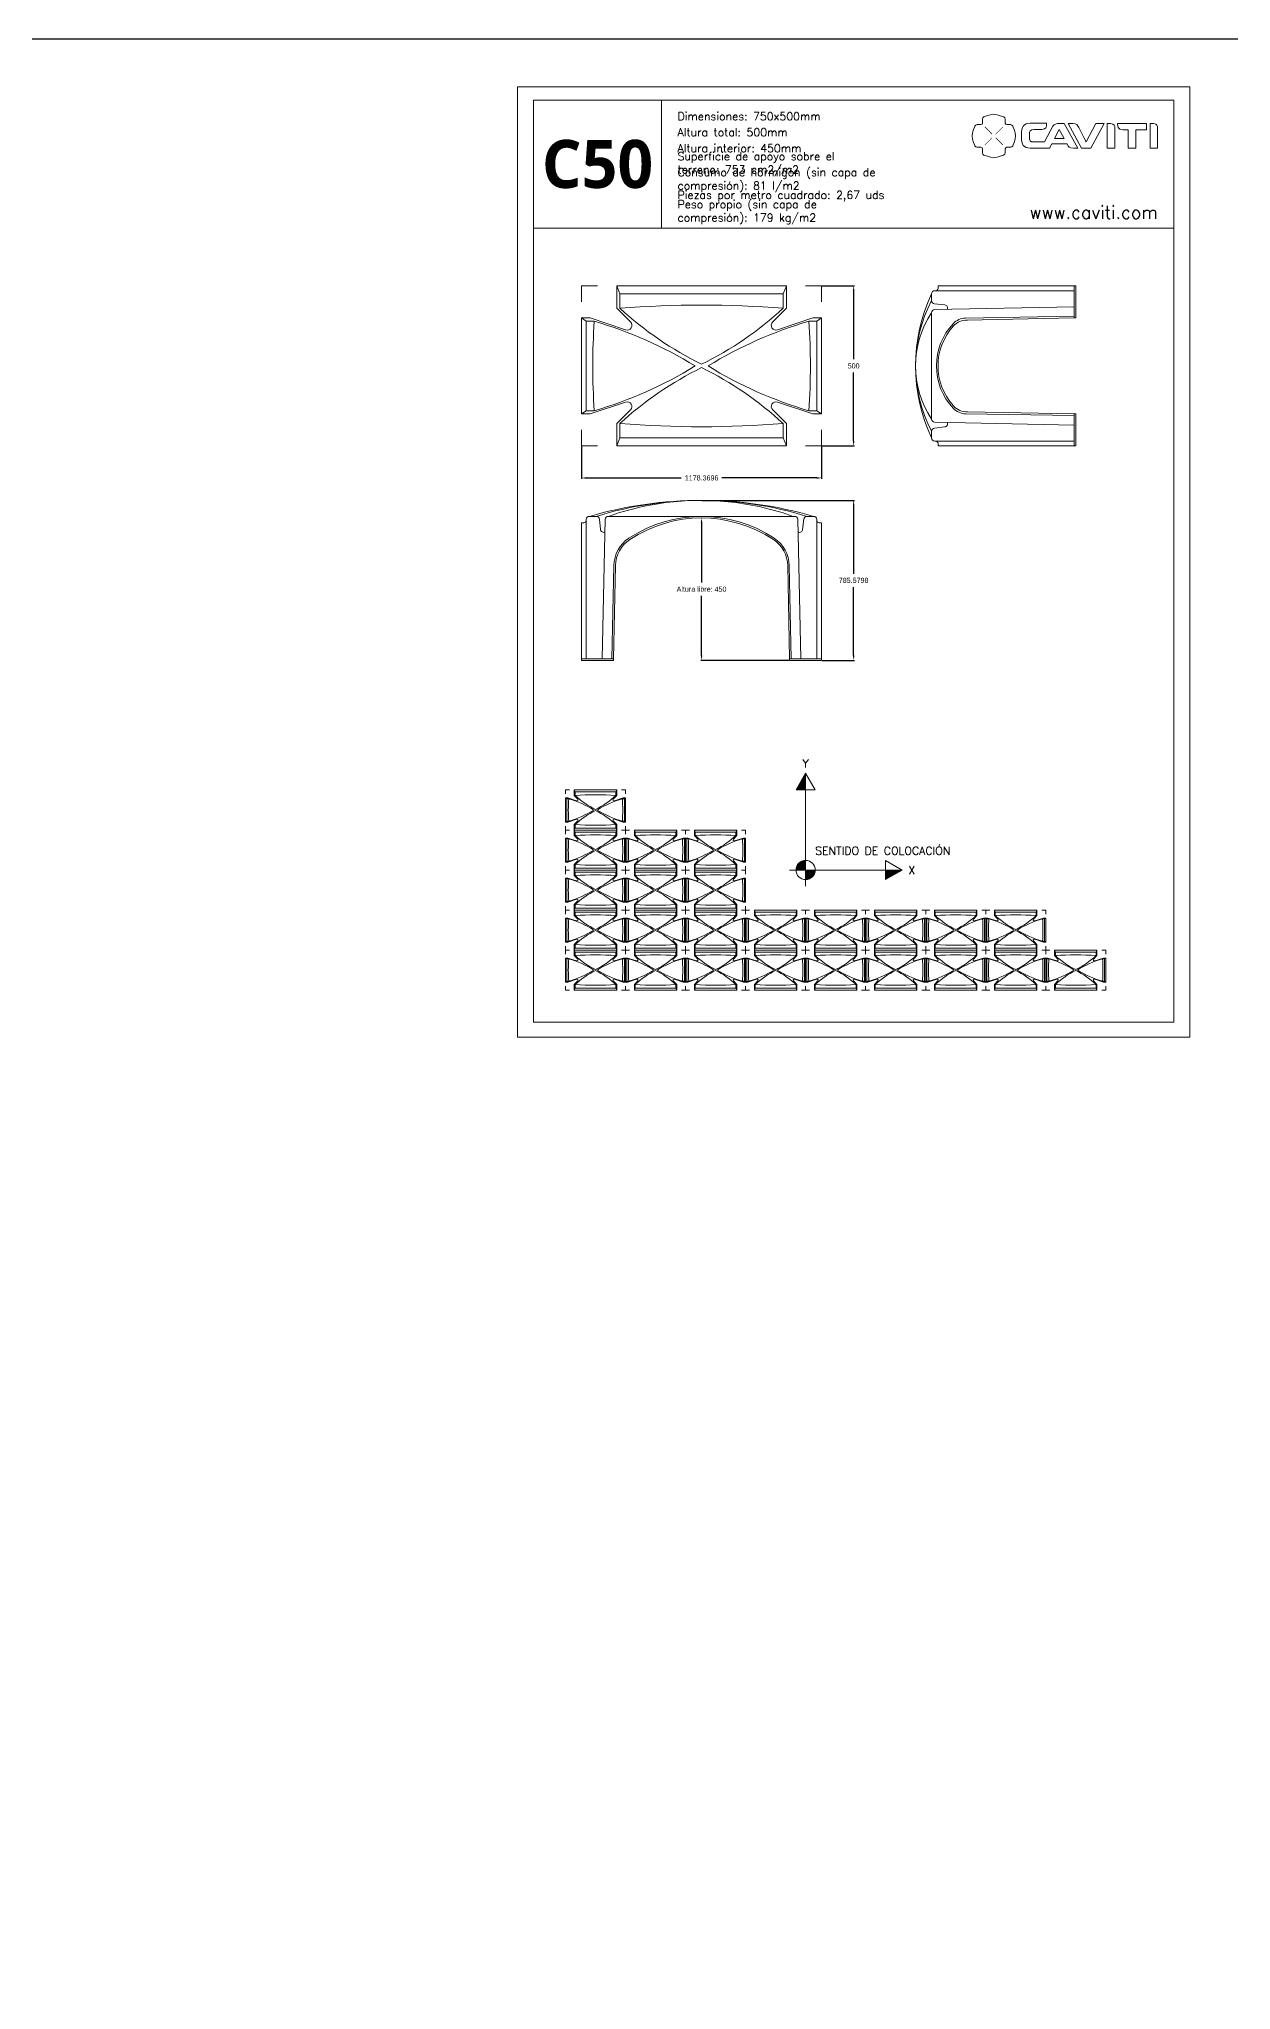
# Model space of a CAD drawing. Header units: millimetres. Extents: x 441156 to 441876, y 4514765 to 4515211.
# Drawn here: x 441278.66 to 441284.51, y 4514960.36 to 4514969.94 of the extents above; entities that cross this region are included whole.
import ezdxf

# ---------------------------------------------------------------- set-up
doc = ezdxf.new("R2010")
doc.units = ezdxf.units.MM
doc.layers.add('01_cartela', color=6, linetype='Continuous', plot=False)
doc.layers.add('_CAVITI-AUX', color=2, linetype='Continuous', lineweight=5)
doc.styles.add('ROMANS', font='romans')
doc.styles.get("Standard").update_dxf_attribs({"font": 'arial.ttf'})
doc.dimstyles.new('CAVITI', dxfattribs={"dimtxt": 0.025, "dimasz": 0.025, "dimexe": 0.004, "dimexo": 0.003, "dimgap": 0.02, "dimtad": 0, "dimtih": 1, "dimtoh": 1, "dimdec": 4, "dimlfac": 1000, "dimdsep": 46, "dimtxsty": 'Standard', "dimcen": 0.025, "dimclrd": 256, "dimadec": 0, "dimazin": 0, "dimtfac": 1, "dimtdec": 4, "dimtofl": 0, "dimtmove": 0, "dimatfit": 3, "dimfxl": 1, "dimtolj": 1, "dimtzin": 0, "dimarcsym": 0})

# ---------------------------------------------------------------- blocks, each defined once
blk = doc.blocks.new('C70_planta')
for points in [[(0.11, 0.5), (0.11, 0.43), (0.153, 0.387, -0.793916), (0.138, 0.363), (0.028, 0.4), (0, 0.4)], [(0.64, 0.5), (0.64, 0.43), (0.597, 0.387, 0.793916), (0.612, 0.363), (0.722, 0.4), (0.75, 0.4)], [(0.11, 0), (0.11, 0.07), (0.153, 0.113, 0.793916), (0.138, 0.137), (0.028, 0.1), (0, 0.1)], [(0.64, 0), (0.64, 0.07), (0.597, 0.113, -0.793916), (0.612, 0.137), (0.722, 0.1), (0.75, 0.1)]]:
    blk.add_lwpolyline(points, format="xyb")
for points in [[(0.05, 0.5), (0, 0.5), (0, 0.45)], [(0.12, 0.475), (0.11, 0.5), (0.64, 0.5), (0.63, 0.475)], [(0.7, 0.5), (0.75, 0.5), (0.75, 0.45)], [(0.015, 0.11), (0, 0.1), (0, 0.4), (0.015, 0.39)], [(0.735, 0.11), (0.75, 0.1), (0.75, 0.4), (0.735, 0.39)], [(0.05, 0), (0, 0), (0, 0.05)], [(0.12, 0.025), (0.11, 0), (0.64, 0), (0.63, 0.025)], [(0.7, 0), (0.75, 0), (0.75, 0.05)]]:
    blk.add_lwpolyline(points)
for points in [[(0.04, 0.11), (0.015, 0.11), (0.015, 0.39), (0.04, 0.39, -0.066493), (0.355, 0.25, -0.066493)], [(0.12, 0.475), (0.63, 0.475), (0.63, 0.43, -0.07064), (0.375, 0.255, -0.07064), (0.12, 0.43)], [(0.12, 0.025), (0.63, 0.025), (0.63, 0.07, 0.07064), (0.375, 0.245, 0.07064), (0.12, 0.07)], [(0.71, 0.11), (0.735, 0.11), (0.735, 0.39), (0.71, 0.39, 0.066493), (0.395, 0.25, 0.066493)]]:
    blk.add_lwpolyline(points, format="xyb", close=True)
for centre, radius, start, end in [((1.991, 0.25), 1.956, 175.9019, 184.0981), ((0.375, -2.816), 3.256, 85.5085, 94.4915), ((-1.241, 0.25), 1.956, 355.9019, 4.0981), ((0.375, 3.316), 3.256, 265.5085, 274.4915)]:
    blk.add_arc(centre, radius, start, end)
blk = doc.blocks.new('*D81')
at = {"layer": '_CAVITI-AUX', "color": 0, "lineweight": -2, "transparency": 16777216}
for p, q in [((441281.9142, 4514967.6715), (441282.6615, 4514967.6715)), ((441282.5033, 4514966.886), (441282.6615, 4514966.886))]:
    blk.add_line(p, q, dxfattribs=at)
at = {"layer": '_CAVITI-AUX', "lineweight": -2, "transparency": 16777216}
for p, q in [((441282.6575, 4514967.6465), (441282.6575, 4514967.3115)), ((441282.6575, 4514966.911), (441282.6575, 4514967.246))]:
    blk.add_line(p, q, dxfattribs=at)
at = {"layer": '_CAVITI-AUX', "transparency": 16777216}
for points in [[(441282.6533, 4514967.6465), (441282.6616, 4514967.6465), (441282.6575, 4514967.6715)], [(441282.6533, 4514966.911), (441282.6616, 4514966.911), (441282.6575, 4514966.886)]]:
    blk.add_solid(points, dxfattribs=at)
at = {"layer": '_CAVITI-AUX', "color": 0, "transparency": 16777216, "insert": (441282.6575, 4514967.2787), "char_height": 0.025, "attachment_point": 5}
blk.add_mtext('\\A1;785.5798', dxfattribs=at)
blk = doc.blocks.new('*D82')
at = {"layer": '_CAVITI-AUX', "color": 0, "lineweight": -2, "transparency": 16777216}
for p, q in [((441281.9082, 4514967.5851), (441281.9071, 4514967.5851)), ((441282.3402, 4514966.886), (441281.9071, 4514966.886))]:
    blk.add_line(p, q, dxfattribs=at)
at = {"layer": '_CAVITI-AUX', "lineweight": -2, "transparency": 16777216}
for p, q in [((441281.9111, 4514967.5601), (441281.9111, 4514967.2683)), ((441281.9111, 4514966.911), (441281.9111, 4514967.2028))]:
    blk.add_line(p, q, dxfattribs=at)
at = {"layer": '_CAVITI-AUX', "transparency": 16777216}
for points in [[(441281.9069, 4514967.5601), (441281.9153, 4514967.5601), (441281.9111, 4514967.5851)], [(441281.9069, 4514966.911), (441281.9153, 4514966.911), (441281.9111, 4514966.886)]]:
    blk.add_solid(points, dxfattribs=at)
at = {"layer": '_CAVITI-AUX', "color": 0, "transparency": 16777216, "insert": (441281.9111, 4514967.2355), "char_height": 0.025, "attachment_point": 5}
blk.add_mtext('\\A1;Altura libre: 450', dxfattribs=at)
blk = doc.blocks.new('*D83')
at = {"layer": '_CAVITI-AUX', "color": 0, "lineweight": -2, "transparency": 16777216}
for p, q in [((441281.322, 4514967.9356), (441281.322, 4514967.7775)), ((441282.5003, 4514967.9356), (441282.5003, 4514967.7775))]:
    blk.add_line(p, q, dxfattribs=at)
at = {"layer": '_CAVITI-AUX', "lineweight": -2, "transparency": 16777216}
for p, q in [((441281.347, 4514967.7815), (441281.8113, 4514967.7815)), ((441282.4753, 4514967.7815), (441282.011, 4514967.7815))]:
    blk.add_line(p, q, dxfattribs=at)
at = {"layer": '_CAVITI-AUX', "transparency": 16777216}
for points in [[(441281.347, 4514967.7857), (441281.347, 4514967.7773), (441281.322, 4514967.7815)], [(441282.4753, 4514967.7857), (441282.4753, 4514967.7773), (441282.5003, 4514967.7815)]]:
    blk.add_solid(points, dxfattribs=at)
at = {"layer": '_CAVITI-AUX', "color": 0, "transparency": 16777216, "insert": (441281.9112, 4514967.7815), "char_height": 0.025, "attachment_point": 5}
blk.add_mtext('\\A1;1178.3696', dxfattribs=at)
blk = doc.blocks.new('CAVITI_logo')
at = {"const_width": 0.002}
for points in [[(-0.5044, 0.0444), (-0.5267, 0.0666)], [(-0.4928, 0.0444), (-0.4705, 0.0666)], [(-0.5044, 0.0327), (-0.5267, 0.0105)], [(-0.4928, 0.0327), (-0.4705, 0.0105)]]:
    blk.add_lwpolyline(points, dxfattribs=at)
blk.add_lwpolyline([(-0.3091, 0.0303), (-0.2942, 0.0592), (-0.2789, 0.0303), (-0.3091, 0.0303)])
for points, knots in [([(-0.4676, -0.0208), (-0.4652, -0.0198), (-0.4631, -0.0166), (-0.4631, -0.014), (-0.4631, -0.014), (-0.4631, -0.0018), (-0.4631, -0.0018), (-0.4631, 0.0009), (-0.4609, 0.0031), (-0.4582, 0.0031), (-0.4582, 0.0031), (-0.4461, 0.0031), (-0.4461, 0.0031), (-0.4434, 0.0031), (-0.4404, 0.0052), (-0.4393, 0.0076), (-0.4393, 0.0076), (-0.4312, 0.0262), (-0.4312, 0.0385), (-0.4312, 0.0508), (-0.4393, 0.0695), (-0.4393, 0.0695), (-0.4404, 0.072), (-0.4435, 0.074), (-0.4462, 0.074), (-0.4462, 0.074), (-0.4582, 0.074), (-0.4582, 0.074), (-0.4609, 0.074), (-0.4631, 0.0762), (-0.4631, 0.0789), (-0.4631, 0.0789), (-0.4631, 0.091), (-0.4631, 0.091), (-0.4631, 0.0937), (-0.4652, 0.0968), (-0.4676, 0.0978), (-0.4676, 0.0978), (-0.4864, 0.106), (-0.4987, 0.106), (-0.511, 0.106), (-0.5295, 0.0981), (-0.5295, 0.0981), (-0.532, 0.097), (-0.534, 0.0939), (-0.534, 0.0912), (-0.534, 0.0912), (-0.534, 0.0789), (-0.534, 0.0789), (-0.534, 0.0762), (-0.5362, 0.074), (-0.5389, 0.074), (-0.5389, 0.074), (-0.5513, 0.074), (-0.5513, 0.074), (-0.554, 0.074), (-0.5571, 0.072), (-0.5582, 0.0695), (-0.5582, 0.0695), (-0.5663, 0.0508), (-0.5663, 0.0385), (-0.5663, 0.0262), (-0.5583, 0.0076), (-0.5583, 0.0076), (-0.5572, 0.0052), (-0.5541, 0.0031), (-0.5514, 0.0031), (-0.5514, 0.0031), (-0.5389, 0.0031), (-0.5389, 0.0031), (-0.5362, 0.0031), (-0.534, 0.0009), (-0.534, -0.0018), (-0.534, -0.0018), (-0.534, -0.0142), (-0.534, -0.0142), (-0.534, -0.0169), (-0.532, -0.02), (-0.5295, -0.0211), (-0.5295, -0.0211), (-0.511, -0.029), (-0.4987, -0.029), (-0.4864, -0.029), (-0.4676, -0.0208), (-0.4676, -0.0208)], [0, 0, 0, 0, 1, 1, 1, 2, 2, 2, 3, 3, 3, 4, 4, 4, 5, 5, 5, 6, 6, 6, 7, 7, 7, 8, 8, 8, 9, 9, 9, 10, 10, 10, 11, 11, 11, 12, 12, 12, 13, 13, 13, 14, 14, 14, 15, 15, 15, 16, 16, 16, 17, 17, 17, 18, 18, 18, 19, 19, 19, 20, 20, 20, 21, 21, 21, 22, 22, 22, 23, 23, 23, 24, 24, 24, 25, 25, 25, 26, 26, 26, 27, 27, 27, 28, 28, 28, 28]), ([(-0.3005, 0.0771), (-0.3095, 0.0771), (-0.314, 0.0688), (-0.314, 0.0688), (-0.314, 0.0688), (-0.3406, 0.0198), (-0.3406, 0.0198), (-0.3406, 0.0198), (-0.3741, 0.0198), (-0.3741, 0.0198), (-0.3853, 0.0198), (-0.3876, 0.0241), (-0.3876, 0.0353), (-0.3876, 0.0353), (-0.3876, 0.0436), (-0.3876, 0.0436), (-0.3876, 0.0532), (-0.3853, 0.059), (-0.3728, 0.059), (-0.3728, 0.059), (-0.3643, 0.059), (-0.3491, 0.059), (-0.334, 0.059), (-0.3345, 0.0679), (-0.3345, 0.0711), (-0.3345, 0.0744), (-0.3345, 0.0788), (-0.3345, 0.0788), (-0.3345, 0.0788), (-0.3779, 0.0788), (-0.3779, 0.0788), (-0.3992, 0.0788), (-0.4119, 0.0735), (-0.4119, 0.0509), (-0.4119, 0.0509), (-0.4119, 0.0279), (-0.4119, 0.0279), (-0.4119, 0.0053), (-0.3992, 0), (-0.3779, 0), (-0.3779, 0), (-0.3513, 0), (-0.3513, 0), (-0.3513, 0), (-0.3278, 0), (-0.3278, 0), (-0.3278, 0), (-0.3249, 0), (-0.3249, 0), (-0.3249, 0), (-0.318, 0.0136), (-0.318, 0.0136), (-0.318, 0.0136), (-0.27, 0.0136), (-0.27, 0.0136), (-0.27, 0.0136), (-0.2663, 0.0068), (-0.2663, 0.0068), (-0.2663, 0.0068), (-0.2636, 0), (-0.2498, 0), (-0.237, 0), (-0.2364, 0), (-0.2364, 0), (-0.2364, 0), (-0.2787, 0.0771), (-0.2787, 0.0771), (-0.2787, 0.0771), (-0.2916, 0.0771), (-0.3005, 0.0771)], [0, 0, 0, 0, 1, 1, 1, 2, 2, 2, 3, 3, 3, 4, 4, 4, 5, 5, 5, 6, 6, 6, 7, 7, 7, 8, 8, 8, 9, 9, 9, 10, 10, 10, 11, 11, 11, 12, 12, 12, 13, 13, 13, 14, 14, 14, 15, 15, 15, 16, 16, 16, 17, 17, 17, 18, 18, 18, 19, 19, 19, 20, 20, 20, 21, 21, 21, 22, 22, 22, 23, 23, 23, 23]), ([(-0.2101, 0.0198), (-0.2101, 0.0198), (-0.2328, 0.063), (-0.2355, 0.0681), (-0.2377, 0.0724), (-0.2394, 0.0771), (-0.2518, 0.0771), (-0.2642, 0.0771), (-0.2661, 0.0771), (-0.2661, 0.0771), (-0.2661, 0.0771), (-0.2247, 0), (-0.2247, 0), (-0.2247, 0), (-0.1955, 0), (-0.1955, 0), (-0.1955, 0), (-0.1541, 0.0771), (-0.1541, 0.0771), (-0.1541, 0.0771), (-0.18, 0.0771), (-0.18, 0.0771), (-0.18, 0.0771), (-0.2101, 0.0198), (-0.2101, 0.0198)], [0, 0, 0, 0, 1, 1, 1, 2, 2, 2, 3, 3, 3, 4, 4, 4, 5, 5, 5, 6, 6, 6, 7, 7, 7, 8, 8, 8, 8]), ([(-0.1343, 0.0771), (-0.142, 0.0771), (-0.1441, 0.0771), (-0.1446, 0.0771), (-0.1446, 0.0771), (-0.1446, 0), (-0.1446, 0), (-0.1446, 0), (-0.1209, 0), (-0.1209, 0), (-0.1209, 0), (-0.1209, 0.0595), (-0.1209, 0.0637), (-0.1209, 0.068), (-0.122, 0.0771), (-0.1343, 0.0771)], [0, 0, 0, 0, 1, 1, 1, 2, 2, 2, 3, 3, 3, 4, 4, 4, 5, 5, 5, 5]), ([(-0.112, 0.0738), (-0.112, 0.0705), (-0.1117, 0.058), (-0.0962, 0.058), (-0.0807, 0.058), (-0.0788, 0.058), (-0.0788, 0.058), (-0.0788, 0.058), (-0.0788, 0), (-0.0788, 0), (-0.0788, 0), (-0.0552, 0), (-0.0552, 0), (-0.0552, 0), (-0.0552, 0.058), (-0.0552, 0.058), (-0.0552, 0.058), (-0.0219, 0.058), (-0.0219, 0.058), (-0.0219, 0.058), (-0.0219, 0.0771), (-0.0219, 0.0771), (-0.0219, 0.0771), (-0.112, 0.0771), (-0.112, 0.0771), (-0.112, 0.0771), (-0.112, 0.0771), (-0.112, 0.0738)], [0, 0, 0, 0, 1, 1, 1, 2, 2, 2, 3, 3, 3, 4, 4, 4, 5, 5, 5, 6, 6, 6, 7, 7, 7, 8, 8, 8, 9, 9, 9, 9]), ([(-0.0005, 0.0771), (-0.0082, 0.0771), (-0.0103, 0.0771), (-0.0108, 0.0771), (-0.0108, 0.0771), (-0.0108, 0), (-0.0108, 0), (-0.0108, 0), (0.0128, 0), (0.0128, 0), (0.0128, 0), (0.0128, 0.0595), (0.0128, 0.0637), (0.0128, 0.068), (0.0118, 0.0771), (-0.0005, 0.0771)], [0, 0, 0, 0, 1, 1, 1, 2, 2, 2, 3, 3, 3, 4, 4, 4, 5, 5, 5, 5])]:
    blk.add_open_spline(points, degree=3, knots=knots)
blk = doc.blocks.new('C50_frontal')
for points in [[(0, 0.005), (0.1, 0.005), (0.1, 0), (0, 0), (0, 0.43), (0.0075, 0.43, 0.414214), (0.015, 0.4375)], [(0.0732, 0.4008, -0.505657), (0.0593, 0.409), (0.0559, 0.441, 0.383819), (0.046, 0.45), (0.025, 0.45, 0.414214), (0.015, 0.44), (0.015, 0.005)], [(0.065, 0.005), (0.0741, 0.441, -0.383819), (0.084, 0.45), (0.666, 0.45, -0.383819), (0.6759, 0.441), (0.685, 0.005)], [(0.655, 0.005), (0.6489, 0.2963, 0.24616), (0.6019, 0.3817, 0.30084), (0.1481, 0.3818, 0.246228), (0.1011, 0.2964), (0.095, 0.005)], [(0.65, 0.005), (0.644, 0.2962, 0.24616), (0.5992, 0.3775, 0.30084), (0.1509, 0.3776, 0.246228), (0.1061, 0.2963), (0.1, 0.005)], [(0.75, 0.005), (0.65, 0.005), (0.65, 0), (0.75, 0), (0.75, 0.43), (0.7425, 0.43, -0.414214), (0.735, 0.4375)], [(0.6768, 0.4008, 0.505657), (0.6907, 0.409), (0.6941, 0.441, -0.383819), (0.704, 0.45), (0.725, 0.45, -0.414214), (0.735, 0.44), (0.735, 0.005)]]:
    blk.add_lwpolyline(points, format="xyb")
for centre, radius, start, end in [((0.375, -0.75), 1.25, 73.7398, 106.2602), ((0.375, -0.6074), 1.1074, 72.71725, 107.28275), ((0.3727, -0.3587), 0.8587, 70.35078, 109.64922)]:
    blk.add_arc(centre, radius, start, end)
blk = doc.blocks.new('*D84')
at = {"layer": '_CAVITI-AUX', "color": 0, "lineweight": -2, "transparency": 16777216}
for p, q in [((441282.5033, 4514968.7242), (441282.6615, 4514968.7242)), ((441282.5033, 4514967.9386), (441282.6615, 4514967.9386))]:
    blk.add_line(p, q, dxfattribs=at)
at = {"layer": '_CAVITI-AUX', "lineweight": -2, "transparency": 16777216}
for p, q in [((441282.6575, 4514968.6992), (441282.6575, 4514968.3642)), ((441282.6575, 4514967.9636), (441282.6575, 4514968.2987))]:
    blk.add_line(p, q, dxfattribs=at)
at = {"layer": '_CAVITI-AUX', "transparency": 16777216}
for points in [[(441282.6533, 4514968.6992), (441282.6616, 4514968.6992), (441282.6575, 4514968.7242)], [(441282.6533, 4514967.9636), (441282.6616, 4514967.9636), (441282.6575, 4514967.9386)]]:
    blk.add_solid(points, dxfattribs=at)
at = {"layer": '_CAVITI-AUX', "color": 0, "transparency": 16777216, "insert": (441282.6575, 4514968.3314), "char_height": 0.025, "attachment_point": 5}
blk.add_mtext('\\A1;500', dxfattribs=at)
blk = doc.blocks.new('C40_planta')
for points in [[(0.11, 0.5), (0.11, 0.43), (0.1529, 0.3873, -0.793916), (0.1378, 0.3628), (0.0275, 0.4), (0, 0.4)], [(0.64, 0.5), (0.64, 0.43), (0.5971, 0.3873, 0.793916), (0.6122, 0.3628), (0.7225, 0.4), (0.75, 0.4)], [(0.11, 0), (0.11, 0.07), (0.1529, 0.1127, 0.793916), (0.1378, 0.1372), (0.0275, 0.1), (0, 0.1)], [(0.64, 0), (0.64, 0.07), (0.5971, 0.1127, -0.793916), (0.6122, 0.1372), (0.7225, 0.1), (0.75, 0.1)]]:
    blk.add_lwpolyline(points, format="xyb")
for points in [[(0.05, 0.5), (0, 0.5), (0, 0.45)], [(0.12, 0.475), (0.11, 0.5), (0.64, 0.5), (0.63, 0.475)], [(0.7, 0.5), (0.75, 0.5), (0.75, 0.45)], [(0.015, 0.11), (0, 0.1), (0, 0.4), (0.015, 0.3895)], [(0.735, 0.11), (0.75, 0.1), (0.75, 0.4), (0.735, 0.3895)], [(0.05, 0), (0, 0), (0, 0.05)], [(0.12, 0.025), (0.11, 0), (0.64, 0), (0.63, 0.025)], [(0.7, 0), (0.75, 0), (0.75, 0.05)]]:
    blk.add_lwpolyline(points)
for points in [[(0.12, 0.475), (0.63, 0.475), (0.63, 0.43, -0.07064), (0.375, 0.255, -0.07064), (0.12, 0.43)], [(0.04, 0.11), (0.015, 0.11), (0.015, 0.3895), (0.04, 0.3895, -0.066493), (0.3546, 0.2498, -0.066493)], [(0.71, 0.11), (0.735, 0.11), (0.735, 0.3895), (0.71, 0.3895, 0.066493), (0.3954, 0.2498, 0.066493)], [(0.12, 0.025), (0.63, 0.025), (0.63, 0.07, 0.07064), (0.375, 0.245, 0.07064), (0.12, 0.07)]]:
    blk.add_lwpolyline(points, format="xyb", close=True)
for centre, radius, start, end in [((0.375, -2.8162), 3.2562, 85.50851, 94.49149), ((1.9906, 0.2498), 1.9556, 175.90195, 184.09805), ((-1.2406, 0.2498), 1.9556, 355.90195, 4.09805), ((0.375, 3.3162), 3.2562, 265.50851, 274.49149)]:
    blk.add_arc(centre, radius, start, end)

msp = doc.modelspace()

# ---------------------------------------------------------------- hatches: boundary and pattern name
at = {"layer": '_CAVITI-AUX'}
h = msp.add_hatch(color=256, dxfattribs=at)
h.dxf.hatch_style = 1
h.paths.add_polyline_path([(441282.42179112, 4514966.33281305), (441282.42179112, 4514966.25117321), (441282.37465634, 4514966.25117321)])
h = msp.add_hatch(color=256, dxfattribs=at)
h.dxf.hatch_style = 1
edge = h.paths.add_edge_path()
edge.add_arc((441282.42179113, 4514965.8568424), 0.04713479, 90.000000495, 180)
edge.add_line((441282.37465634, 4514965.8568424), (441282.42179112, 4514965.8568424))
edge.add_line((441282.42179112, 4514965.8568424), (441282.42179112, 4514965.90397718))
h = msp.add_hatch(color=256, dxfattribs=at)
h.dxf.hatch_style = 1
edge = h.paths.add_edge_path()
edge.add_line((441282.46892591, 4514965.8568424), (441282.42179112, 4514965.8568424))
edge.add_line((441282.42179112, 4514965.8568424), (441282.42179112, 4514965.80970761))
edge.add_arc((441282.42179113, 4514965.8568424), 0.04713478, 269.999999363, 360)
h = msp.add_hatch(color=256, dxfattribs=at)
h.dxf.hatch_style = 1
h.paths.add_polyline_path([(441282.89622084, 4514965.8568424), (441282.814581, 4514965.8568424), (441282.814581, 4514965.80970761)])

# ---------------------------------------------------------------- linework, layer by layer
at = {"layer": '01_cartela', "color": 3}
msp.add_lwpolyline([(441259.72072879, 4514969.93626665), (441259.72072879, 4514948.40124264), (441290.35871685, 4514948.40124264), (441290.35871685, 4514969.93626665)], close=True, dxfattribs=at)
at = {"layer": '_CAVITI-AUX'}
for p, q in [((441283.04009675, 4514968.65194725), (441283.04009675, 4514968.68493749)), ((441283.05580834, 4514968.70064908), (441283.73926273, 4514968.70064908)), ((441283.07151994, 4514968.72421648), (441283.07151994, 4514968.71243278)), ((441283.04009675, 4514968.07061823), (441283.04009675, 4514968.59224358)), ((441283.10458789, 4514968.63101416), (441283.05416358, 4514968.63632198)), ((441283.73926273, 4514968.57496663), (441283.20616791, 4514968.56656391)), ((441283.73926273, 4514968.56710914), (441283.21375576, 4514968.55667456)), ((441283.73926273, 4514968.04076209), (441283.05416358, 4514968.05499297)), ((441283.10458789, 4514968.03183904), (441283.05416358, 4514968.02653122)), ((441283.20616791, 4514968.09628929), (441283.73926273, 4514968.08789519)), ((441283.21575883, 4514968.10618876), (441283.73926273, 4514968.09575267)), ((441283.04009675, 4514968.01090595), (441283.04009675, 4514967.97791571)), ((441283.05580834, 4514967.96220412), (441283.73926273, 4514967.96220412)), ((441283.07151994, 4514967.93863672), (441283.07151994, 4514967.95042042)), ((441282.42179112, 4514965.77828442), (441282.42179112, 4514966.33281305)), ((441282.34323315, 4514965.8568424), (441282.89622084, 4514965.8568424))]:
    msp.add_line(p, q, dxfattribs=at)
for points in [[(441284.30718253, 4514965.03591156), (441284.30718253, 4514969.70225528), (441281.00774757, 4514969.70225528), (441281.00774757, 4514965.03591156)], [(441281.08630555, 4514969.0070172), (441281.71476935, 4514969.0070172), (441281.71476935, 4514969.635481), (441281.08630555, 4514969.635481)], [(441281.71476935, 4514969.635481), (441284.22862455, 4514969.635481), (441284.22862455, 4514969.0070172), (441281.71476935, 4514969.0070172)], [(441281.08630555, 4514965.11054163), (441284.22862455, 4514965.11054163), (441284.22862455, 4514969.0070172), (441281.08630555, 4514969.0070172)], [(441282.37465634, 4514966.25117321), (441282.42179112, 4514966.33281305), (441282.46892591, 4514966.25117321)], [(441282.814581, 4514965.90397718), (441282.89622084, 4514965.8568424), (441282.814581, 4514965.80970761)]]:
    msp.add_lwpolyline(points, close=True, dxfattribs=at)
for points in [[(441283.73926273, 4514968.72421648), (441283.73926273, 4514968.56710052), (441283.74711852, 4514968.56710052), (441283.74711852, 4514968.72421648), (441283.07151994, 4514968.72421648), (441283.07151994, 4514968.71243278, -0.4142135624), (441283.05973624, 4514968.70064908)], [(441283.73926273, 4514968.62209111), (441283.05416358, 4514968.60786023, 0.3838189508), (441283.04009675, 4514968.59223497)], [(441283.73926273, 4514967.93863672), (441283.73926273, 4514968.09575267), (441283.74711852, 4514968.09575267), (441283.74711852, 4514967.93863672), (441283.07151994, 4514967.93863672), (441283.07151994, 4514967.95042042, 0.4142135624), (441283.05973624, 4514967.96220412)]]:
    msp.add_lwpolyline(points, format="xyb", dxfattribs=at)
for points in [[(441282.42179112, 4514966.33281305), (441282.42179112, 4514966.25117321), (441282.37465634, 4514966.25117321), (441282.42179112, 4514966.33281305)], [(441282.89622084, 4514965.8568424), (441282.814581, 4514965.8568424), (441282.814581, 4514965.80970761), (441282.89622084, 4514965.8568424)]]:
    msp.add_lwpolyline(points, dxfattribs=at)
for points in [[(441282.42179112, 4514965.90397718, 0.4142135624), (441282.37465634, 4514965.8568424), (441282.42179112, 4514965.8568424)], [(441282.46892591, 4514965.8568424), (441282.42179112, 4514965.8568424), (441282.42179112, 4514965.80970761, 0.4142135624)]]:
    msp.add_lwpolyline(points, format="xyb", close=True, dxfattribs=at)
msp.add_circle((441282.42179112, 4514965.8568424), 0.04713479, dxfattribs=at)
for centre, radius, start, end in [((441283.79621726, 4514968.3314266), 0.83467849, 154.942384595, 205.057615405), ((441283.05580834, 4514968.68493749), 0.0157116, 90, 180), ((441283.05973624, 4514968.71243278), 0.0117837, 270, 0), ((441283.65468828, 4514968.3314266), 0.69314951, 152.457140527, 207.542859473), ((441283.43375282, 4514968.3314266), 0.47221405, 146.474392118, 213.525607882), ((441283.05580834, 4514968.65194725), 0.0157116, 180, 263.990994041), ((441283.05580834, 4514968.59223497), 0.0157116, 96.009005959, 180.000000272), ((441283.10294313, 4514968.61538889), 0.0157116, 336.695921348, 83.990994041), ((441283.36611235, 4514968.3314266), 0.3024482, 136.471179476, 223.528820524), ((441283.36490261, 4514968.33142771), 0.29338604, 137.905388144, 222.092340423), ((441283.20948133, 4514968.4802137), 0.08641376, 92.197469068, 136.471179445), ((441283.21375576, 4514968.46487132), 0.09180323, 88.853378203, 136.468542866), ((441283.20948133, 4514968.1826395), 0.08641376, 223.528820524, 267.802530928), ((441283.21384423, 4514968.1981506), 0.09198176, 223.561450086, 271.253457981), ((441283.05580834, 4514968.07061823), 0.0157116, 179.999999728, 263.990994041), ((441283.05580834, 4514968.07061823), 0.0157116, 179.999999728, 263.990994041), ((441283.05580834, 4514968.01090595), 0.0157116, 96.009005959, 180), ((441283.10294313, 4514968.0474643), 0.0157116, 276.009005959, 23.304078652), ((441283.05580834, 4514967.97791571), 0.0157116, 180, 270), ((441283.05973624, 4514967.95042042), 0.0117837, 0, 90)]:
    msp.add_arc(centre, radius, start, end, dxfattribs=at)

# ---------------------------------------------------------------- block references
for name, p, xscale, yscale, zscale in [('CAVITI_logo', (441284.12907448, 4514969.39980708), 1.57115950342229, 1.57115950342229, 1.57115950342229), ('C40_planta', (441281.32194336, 4514967.93863672), 1.57115950342229, 1.57115950342229, 1.57115950342229), ('C50_frontal', (441281.32197947, 4514966.88595187), 1.57115950342229, 1.57115950342229, 1.57115950342229), ('C70_planta', (441281.2434215, 4514966.05323733), 0.3927898758555726, 0.3927898758555726, 0.3927898758555726), ('C70_planta', (441281.2434215, 4514965.8568424), 0.3927898758555726, 0.3927898758555726, 0.3927898758555726), ('C70_planta', (441281.5380139, 4514965.8568424), 0.3927898758555726, 0.3927898758555726, 0.3927898758555726), ('C70_planta', (441281.83260631, 4514965.8568424), 0.3927898758555726, 0.3927898758555726, 0.3927898758555726), ('C70_planta', (441281.2434215, 4514965.66044746), 0.3927898758555726, 0.3927898758555726, 0.3927898758555726), ('C70_planta', (441281.5380139, 4514965.66044746), 0.3927898758555726, 0.3927898758555726, 0.3927898758555726), ('C70_planta', (441281.83260631, 4514965.66044746), 0.3927898758555726, 0.3927898758555726, 0.3927898758555726), ('C70_planta', (441281.2434215, 4514965.46405252), 0.3927898758555726, 0.3927898758555726, 0.3927898758555726), ('C70_planta', (441281.5380139, 4514965.46405252), 0.3927898758555726, 0.3927898758555726, 0.3927898758555726), ('C70_planta', (441281.83260631, 4514965.46405252), 0.3927898758555726, 0.3927898758555726, 0.3927898758555726), ('C70_planta', (441282.12719872, 4514965.46405252), 0.3927898758555726, 0.3927898758555726, 0.3927898758555726), ('C70_planta', (441282.42179112, 4514965.46405252), 0.3927898758555726, 0.3927898758555726, 0.3927898758555726), ('C70_planta', (441282.71638353, 4514965.46405252), 0.3927898758555726, 0.3927898758555726, 0.3927898758555726), ('C70_planta', (441283.01097594, 4514965.46405252), 0.3927898758555726, 0.3927898758555726, 0.3927898758555726), ('C70_planta', (441283.30556835, 4514965.46405252), 0.3927898758555726, 0.3927898758555726, 0.3927898758555726), ('C70_planta', (441281.2434215, 4514965.26765758), 0.3927898758555726, 0.3927898758555726, 0.3927898758555726), ('C70_planta', (441281.5380139, 4514965.26765758), 0.3927898758555726, 0.3927898758555726, 0.3927898758555726), ('C70_planta', (441281.83260631, 4514965.26765758), 0.3927898758555726, 0.3927898758555726, 0.3927898758555726), ('C70_planta', (441282.12719872, 4514965.26765758), 0.3927898758555726, 0.3927898758555726, 0.3927898758555726), ('C70_planta', (441282.42179112, 4514965.26765758), 0.3927898758555726, 0.3927898758555726, 0.3927898758555726), ('C70_planta', (441282.71638353, 4514965.26765758), 0.3927898758555726, 0.3927898758555726, 0.3927898758555726), ('C70_planta', (441283.01097594, 4514965.26765758), 0.3927898758555726, 0.3927898758555726, 0.3927898758555726), ('C70_planta', (441283.30556835, 4514965.26765758), 0.3927898758555726, 0.3927898758555726, 0.3927898758555726), ('C70_planta', (441283.60016075, 4514965.26765758), 0.3927898758555726, 0.3927898758555726, 0.3927898758555726)]:
    msp.add_blockref(name, p, dxfattribs=dict(at, xscale=xscale, yscale=yscale, zscale=zscale))

# ---------------------------------------------------------------- texts
at = {"layer": '_CAVITI-AUX', "style": 'ROMANS'}
for s, width, insert, char_height, attachment_point in [('Dimensiones: 750x500mm', 1.0435648674, (441281.79332732, 4514969.55692303), 0.0392789876, 4), ('Altura total: 500mm', 1.038813619, (441281.79332732, 4514969.47836505), 0.0392789876, 4), ('{\\fTrebuchet MS|b1|i0|c0|p34;C50}', 0.7484841853, (441281.40053745, 4514969.3212491), 0.2356739255, 5), ('Altura interior: 450mm', 1.0483152189, (441281.79332732, 4514969.39980708), 0.0392789876, 4), ('Superficie de apoyo sobre el terreno: 753 cm2/m2', 1.0498992673, (441281.79332732, 4514969.3212491), 0.0392789876, 4), ('Consumo de hormigón (sin capa de compresión): 81 l/m2', 1.0546496187, (441281.79332732, 4514969.24269113), 0.0392789876, 4), ('Piezas por metro cuadrado: 2,67 uds', 1.0578168187, (441281.79332732, 4514969.16413315), 0.0392789876, 4), ('Peso propio (sin capa de compresión): 179 kg/m2', 1.0625680671, (441281.79332732, 4514969.08557518), 0.0392789876, 4), ('www.caviti.com', 0.3742420926, (441284.15006658, 4514969.08557518), 0.0628463801, 6), ('Y', 0.1077412525, (441282.42179112, 4514966.37994783), 0.03927899, 5), ('SENTIDO DE COLOCACIÓN ', 0.7484841853, (441282.46892591, 4514965.95111197), 0.0392789876, 4), ('X', 0.1077412525, (441282.94335563, 4514965.8568424), 0.03927899, 5)]:
    msp.add_mtext_dynamic_manual_height_columns(s, width=width, gutter_width=26.25, heights=[0], dxfattribs=dict(at, insert=insert, char_height=char_height, attachment_point=attachment_point))

# ---------------------------------------------------------------- dimensions: what is measured, and where the dimension line sits
at = {"layer": '_CAVITI-AUX'}
for base, p1, p2, text, picture, middle in [((441282.65746505, 4514967.93862874), (441282.50031299, 4514968.72421648), (441282.5003491, 4514967.93862874), '500', '*D84', (441282.65746505, 4514968.33142261)), ((441281.91111326, 4514966.88595187), (441281.91119498, 4514967.58511784), (441282.34323315, 4514966.88595187), 'Altura libre: 450', '*D82', (441281.91111326, 4514967.23553486))]:
    dim = msp.add_linear_dim(base=base, p1=p1, p2=p2, angle=90, text=text, dimstyle='CAVITI', dxfattribs=at)
    dim.commit()
    dim.dimension.update_dxf_attribs({"geometry": picture, "text_midpoint": middle})
dim = msp.add_linear_dim(base=(441282.5003491, 4514967.78151279), p1=(441281.32197947, 4514967.93862874), p2=(441282.5003491, 4514967.93862874), dimstyle='CAVITI', dxfattribs=at)
dim.commit()
dim.dimension.update_dxf_attribs({"geometry": '*D83', "text_midpoint": (441281.91116429, 4514967.78151279)})
dim = msp.add_linear_dim(base=(441282.65746505, 4514966.885951871), p1=(441281.911164286, 4514967.671531623), p2=(441282.5003491, 4514966.885951871), angle=90, dimstyle='CAVITI', dxfattribs=at)
dim.commit()
dim.dimension.update_dxf_attribs({"geometry": '*D81', "text_midpoint": (441282.65746505, 4514967.278741747)})

doc.saveas('drawing.dxf')
